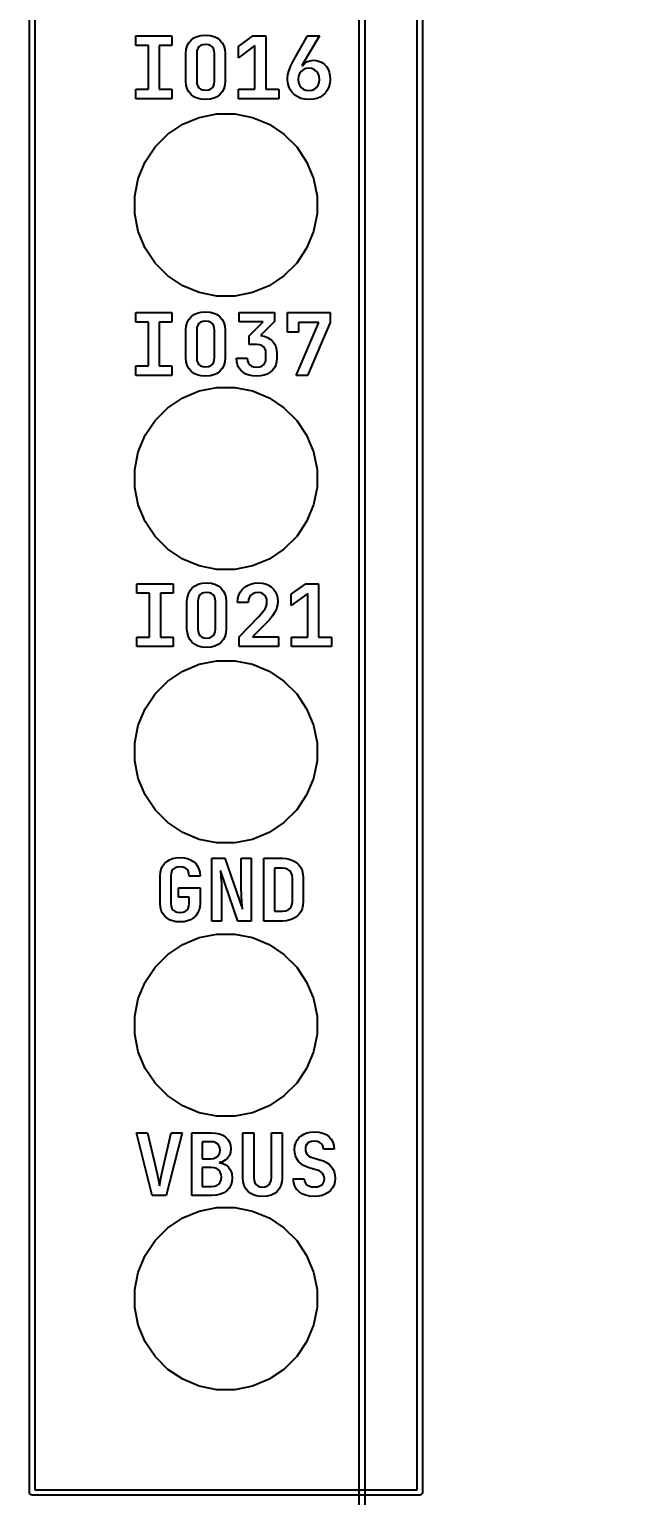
# Model space of a CAD drawing. Extents: x 76 to 193, y -170 to -23.
# Drawn here: x 161.95 to 167.54, y -96.9 to -83.27 of the extents above; entities that cross this region are included whole.
import ezdxf

# ---------------------------------------------------------------- set-up
doc = ezdxf.new("R2010")
doc.units = 0
doc.layers.get('0').update_dxf_attribs({"linetype": 'CONTINUOUS'})
doc.layers.get('Defpoints').update_dxf_attribs({"linetype": 'CONTINUOUS'})
doc.layers.add('BLACK', color=7, linetype='CONTINUOUS')
doc.dimstyles.get("Standard").update_dxf_attribs({"dimtxt": 3, "dimasz": 3, "dimexe": 0.18, "dimexo": 0.0625, "dimgap": 0.09, "dimtad": 0, "dimtih": 1, "dimtoh": 1, "dimzin": 0, "dimdsep": 46, "dimtxsty": 'Standard', "dimcen": 0.09, "dimclrd": 3, "dimclre": 3, "dimclrt": 3, "dimadec": 0, "dimazin": 0, "dimtfac": 1, "dimtofl": 0, "dimtmove": 0, "dimatfit": 3, "dimfxl": 1, "dimtolj": 1, "dimtzin": 0, "dimarcsym": 0})

# ---------------------------------------------------------------- blocks, each defined once
blk = doc.blocks.new('*D4')
at = {"color": 3, "linetype": 'Continuous', "lineweight": -2, "transparency": 16777216}
for p, q in [((163.081, -49.708), (176.105, -49.708)), ((175.925, -52.708), (175.925, -103.414)), ((175.925, -157.299), (175.925, -106.594)), ((163.067, -160.299), (176.105, -160.299))]:
    blk.add_line(p, q, dxfattribs=at)
at = {"color": 3, "linetype": 'Continuous', "transparency": 16777216}
for points in [[(175.425, -52.708), (176.425, -52.708), (175.925, -49.708)], [(175.425, -157.299), (176.425, -157.299), (175.925, -160.299)]]:
    blk.add_solid(points, dxfattribs=at)
at = {"layer": 'Defpoints', "color": 0, "linetype": 'Continuous', "transparency": 16777216}
for p in [(163.018, -49.708), (163.005, -160.299), (175.925, -160.299)]:
    blk.add_point(p, dxfattribs=at)
at = {"color": 3, "linetype": 'Continuous', "transparency": 16777216, "insert": (175.925, -105.004), "char_height": 3, "attachment_point": 5}
blk.add_mtext('\\A1;110.59', dxfattribs=at)
blk = doc.blocks.new('*D10')
at = {"color": 3, "linetype": 'Continuous', "lineweight": -2, "transparency": 16777216}
for p, q in [((162.339, -52.416), (172.444, -52.416)), ((172.264, -55.416), (172.264, -103.602)), ((172.264, -154.968), (172.264, -106.782)), ((162.373, -157.968), (172.444, -157.968))]:
    blk.add_line(p, q, dxfattribs=at)
at = {"color": 3, "linetype": 'Continuous', "transparency": 16777216}
for points in [[(171.764, -55.416), (172.764, -55.416), (172.264, -52.416)], [(171.764, -154.968), (172.764, -154.968), (172.264, -157.968)]]:
    blk.add_solid(points, dxfattribs=at)
at = {"layer": 'Defpoints', "color": 0, "linetype": 'Continuous', "transparency": 16777216}
for p in [(162.276, -52.416), (172.264, -52.416), (162.31, -157.968)]:
    blk.add_point(p, dxfattribs=at)
at = {"color": 3, "linetype": 'Continuous', "transparency": 16777216, "insert": (172.264, -105.192), "char_height": 3, "attachment_point": 5}
blk.add_mtext('\\A1;105.55', dxfattribs=at)

msp = doc.modelspace()

# ---------------------------------------------------------------- linework, layer by layer
at = {"layer": 'BLACK', "linetype": 'Continuous'}
for p, q in [((165.0115, -158.241999), (165.0115, -51.75159)), ((165.0615, -51.75159), (165.0615, -158.242)), ((161.948, -96.86557), (161.948, -55.166778)), ((165.598, -55.16557), (165.598, -96.86557)), ((161.998, -55.19057), (161.998, -96.84057)), ((165.548, -96.84057), (165.548, -55.19057)), ((162.936455, -83.422714), (162.936455, -83.334741)), ((162.936455, -83.334741), (163.272262, -83.334741)), ((163.272262, -83.334741), (163.272262, -83.422714)), ((163.45086, -83.373545), (163.476697, -83.353636)), ((163.476697, -83.353636), (163.506894, -83.339104)), ((163.506894, -83.339104), (163.542292, -83.329977)), ((163.542292, -83.329977), (163.583989, -83.326749)), ((163.583989, -83.326749), (163.625667, -83.329976)), ((163.625667, -83.329976), (163.661054, -83.339103)), ((163.661054, -83.339103), (163.691246, -83.353634)), ((163.691246, -83.353634), (163.717083, -83.373545)), ((163.890099, -83.431508), (164.024414, -83.334741)), ((164.024414, -83.334741), (164.142747, -83.334741)), ((164.142747, -83.334741), (164.142747, -83.830476)), ((164.400874, -83.563415), (164.532014, -83.334741)), ((164.640751, -83.334741), (164.479251, -83.60899)), ((164.532014, -83.334741), (164.640751, -83.334741)), ((163.053986, -83.422714), (162.936455, -83.422714)), ((163.053986, -83.830476), (163.053986, -83.422714)), ((163.272262, -83.422714), (163.154731, -83.422714)), ((163.154731, -83.422714), (163.154731, -83.830476)), ((163.401692, -83.499451), (163.405017, -83.460473)), ((163.401692, -83.753704), (163.401692, -83.499451)), ((163.405017, -83.460473), (163.414482, -83.427141)), ((163.414482, -83.427141), (163.429709, -83.398417)), ((163.429709, -83.398417), (163.45086, -83.373545)), ((163.504215, -83.473047), (163.501634, -83.499451)), ((163.501634, -83.499451), (163.501634, -83.753704)), ((163.511297, -83.452578), (163.504215, -83.473047)), ((163.522397, -83.436707), (163.511297, -83.452578)), ((163.537648, -83.424929), (163.522397, -83.436707)), ((163.557687, -83.41743), (163.537648, -83.424929)), ((163.583989, -83.414688), (163.557687, -83.41743)), ((163.610268, -83.417429), (163.583989, -83.414688)), ((163.630296, -83.424928), (163.610268, -83.417429)), ((163.645546, -83.436707), (163.630296, -83.424928)), ((163.656667, -83.452581), (163.645546, -83.436707)), ((163.66376, -83.47305), (163.656667, -83.452581)), ((163.666344, -83.499451), (163.66376, -83.47305)), ((163.666344, -83.753704), (163.666344, -83.499451)), ((163.717083, -83.373545), (163.738288, -83.398425)), ((163.738288, -83.398425), (163.753522, -83.427035)), ((163.753522, -83.427035), (163.762972, -83.460106)), ((163.762972, -83.460106), (163.766287, -83.498648)), ((163.766287, -83.498648), (163.766287, -83.753704)), ((164.042804, -83.423482), (163.890099, -83.537034)), ((163.890099, -83.537034), (163.890099, -83.431508)), ((164.042804, -83.830476), (164.042804, -83.423482)), ((164.359697, -83.652994), (164.37637, -83.611151)), ((164.37637, -83.611151), (164.400874, -83.563415)), ((164.479251, -83.60899), (164.484032, -83.6122)), ((164.484032, -83.6122), (164.502337, -83.590782)), ((164.51461, -83.638749), (164.491006, -83.64836)), ((164.502337, -83.590782), (164.52521, -83.574617)), ((164.543216, -83.635371), (164.51461, -83.638749)), ((164.52521, -83.574617), (164.552017, -83.564568)), ((164.571822, -83.638749), (164.543216, -83.635371)), ((164.552017, -83.564568), (164.584777, -83.561008)), ((164.595426, -83.64836), (164.571822, -83.638749)), ((164.584777, -83.561008), (164.615058, -83.563556)), ((164.615058, -83.563556), (164.642041, -83.570932)), ((164.642041, -83.570932), (164.66633, -83.582992)), ((164.66633, -83.582992), (164.687894, -83.599465)), ((164.687894, -83.599465), (164.706079, -83.619841)), ((164.706079, -83.619841), (164.721082, -83.644584)), ((164.721082, -83.644584), (164.731711, -83.671627)), ((163.405017, -83.792682), (163.401692, -83.753704)), ((163.501634, -83.753704), (163.504215, -83.780132)), ((163.504215, -83.780132), (163.511298, -83.800611)), ((163.656665, -83.800609), (163.66376, -83.780129)), ((163.66376, -83.780129), (163.666344, -83.753704)), ((163.766287, -83.753704), (163.76296, -83.79268)), ((164.345703, -83.731336), (164.349048, -83.694228)), ((164.346309, -83.739327), (164.345703, -83.731336)), ((164.348604, -83.769582), (164.346309, -83.739327)), ((164.356955, -83.803445), (164.348604, -83.769582)), ((164.349048, -83.694228), (164.359697, -83.652994)), ((164.447296, -83.709487), (164.444076, -83.739327)), ((164.444076, -83.739327), (164.447286, -83.768619)), ((164.447286, -83.768619), (164.456401, -83.792901)), ((164.456422, -83.684806), (164.447296, -83.709487)), ((164.47126, -83.664161), (164.456422, -83.684806)), ((164.491006, -83.64836), (164.47126, -83.664161)), ((164.615172, -83.664161), (164.595426, -83.64836)), ((164.63001, -83.684806), (164.615172, -83.664161)), ((164.639136, -83.709487), (164.63001, -83.684806)), ((164.630031, -83.792901), (164.639146, -83.768619)), ((164.642356, -83.739327), (164.639136, -83.709487)), ((164.639146, -83.768619), (164.642356, -83.739327)), ((164.737808, -83.774364), (164.729467, -83.807056)), ((164.731711, -83.671627), (164.738362, -83.702449)), ((164.740694, -83.737722), (164.737808, -83.774364)), ((164.738362, -83.702449), (164.740694, -83.737722)), ((162.936455, -83.918415), (162.936455, -83.830476)), ((162.936455, -83.830476), (163.053986, -83.830476)), ((163.154731, -83.830476), (163.272262, -83.830476)), ((163.272262, -83.830476), (163.272262, -83.918415)), ((163.414481, -83.82602), (163.405017, -83.792682)), ((163.429708, -83.854757), (163.414481, -83.82602)), ((163.45086, -83.879645), (163.429708, -83.854757)), ((163.476695, -83.899538), (163.45086, -83.879645)), ((163.506891, -83.914059), (163.476695, -83.899538)), ((163.54229, -83.923181), (163.506891, -83.914059)), ((163.511298, -83.800611), (163.522397, -83.816483)), ((163.522397, -83.816483), (163.537645, -83.828241)), ((163.537645, -83.828241), (163.557684, -83.835729)), ((163.557684, -83.835729), (163.583989, -83.838467)), ((163.583989, -83.838467), (163.610271, -83.835729)), ((163.610271, -83.835729), (163.630299, -83.828242)), ((163.661057, -83.914061), (163.62567, -83.923181)), ((163.630299, -83.828242), (163.645546, -83.816483)), ((163.645546, -83.816483), (163.656665, -83.800609)), ((163.691248, -83.89954), (163.661057, -83.914061)), ((163.717083, -83.879645), (163.691248, -83.89954)), ((163.738252, -83.854754), (163.717083, -83.879645)), ((163.75349, -83.826017), (163.738252, -83.854754)), ((163.76296, -83.79268), (163.75349, -83.826017)), ((163.890901, -83.918415), (163.890901, -83.830476)), ((163.890901, -83.830476), (164.042804, -83.830476)), ((164.142747, -83.830476), (164.265058, -83.830476)), ((164.265058, -83.830476), (164.265058, -83.918415)), ((164.37048, -83.833652), (164.356955, -83.803445)), ((164.389241, -83.860848), (164.37048, -83.833652)), ((164.412166, -83.88351), (164.389241, -83.860848)), ((164.439644, -83.902013), (164.412166, -83.88351)), ((164.470106, -83.915308), (164.439644, -83.902013)), ((164.456401, -83.792901), (164.47126, -83.813272)), ((164.504383, -83.92354), (164.470106, -83.915308)), ((164.47126, -83.813272), (164.490975, -83.828825)), ((164.490975, -83.828825), (164.514579, -83.838307)), ((164.514579, -83.838307), (164.543216, -83.841643)), ((164.543216, -83.841643), (164.571853, -83.838307)), ((164.571853, -83.838307), (164.595457, -83.828825)), ((164.616325, -83.915658), (164.582067, -83.923628)), ((164.595457, -83.828825), (164.615172, -83.813272)), ((164.615172, -83.813272), (164.630031, -83.792901)), ((164.646718, -83.902816), (164.616325, -83.915658)), ((164.674273, -83.884848), (164.646718, -83.902816)), ((164.697186, -83.862847), (164.674273, -83.884848)), ((164.715882, -83.836478), (164.697186, -83.862847)), ((164.729467, -83.807056), (164.715882, -83.836478)), ((163.272262, -83.918415), (162.936455, -83.918415)), ((163.583989, -83.926406), (163.54229, -83.923181)), ((163.62567, -83.923181), (163.583989, -83.926406)), ((164.265058, -83.918415), (163.890901, -83.918415)), ((164.543216, -83.926406), (164.504383, -83.92354)), ((164.582067, -83.923628), (164.543216, -83.926406)), ((163.233766, -84.248511), (163.372313, -84.155937)), ((163.372313, -84.155937), (163.526258, -84.092171)), ((163.526258, -84.092171), (163.689685, -84.059663)), ((163.689685, -84.059663), (163.856315, -84.059663)), ((163.856315, -84.059663), (164.019742, -84.092171)), ((164.019742, -84.092171), (164.173687, -84.155937)), ((164.173687, -84.155937), (164.312234, -84.248511)), ((163.115941, -84.366336), (163.233766, -84.248511)), ((164.312234, -84.248511), (164.430059, -84.366336)), ((163.023367, -84.504883), (163.115941, -84.366336)), ((164.430059, -84.366336), (164.522633, -84.504883)), ((162.959601, -84.658828), (163.023367, -84.504883)), ((164.522633, -84.504883), (164.586399, -84.658828)), ((162.927093, -84.822255), (162.959601, -84.658828)), ((164.586399, -84.658828), (164.618907, -84.822255)), ((162.927093, -84.988885), (162.927093, -84.822255)), ((164.618907, -84.822255), (164.618907, -84.988885)), ((162.959601, -85.152312), (162.927093, -84.988885)), ((164.618907, -84.988885), (164.586399, -85.152312)), ((163.023367, -85.306257), (162.959601, -85.152312)), ((164.586399, -85.152312), (164.522633, -85.306257)), ((163.115941, -85.444804), (163.023367, -85.306257)), ((164.522633, -85.306257), (164.430059, -85.444804)), ((163.233766, -85.562629), (163.115941, -85.444804)), ((164.430059, -85.444804), (164.312234, -85.562629)), ((163.372313, -85.655203), (163.233766, -85.562629)), ((163.526258, -85.718969), (163.372313, -85.655203)), ((164.173687, -85.655203), (164.019742, -85.718969)), ((164.312234, -85.562629), (164.173687, -85.655203)), ((163.689685, -85.751477), (163.526258, -85.718969)), ((163.856315, -85.751477), (163.689685, -85.751477)), ((164.019742, -85.718969), (163.856315, -85.751477)), ((162.936455, -85.992714), (162.936455, -85.904741)), ((162.936455, -85.904741), (163.272262, -85.904741)), ((163.272262, -85.904741), (163.272262, -85.992714)), ((163.429709, -85.968417), (163.45086, -85.943545)), ((163.45086, -85.943545), (163.476697, -85.923636)), ((163.476697, -85.923636), (163.506894, -85.909104)), ((163.506894, -85.909104), (163.542292, -85.899977)), ((163.542292, -85.899977), (163.583989, -85.896749)), ((163.583989, -85.896749), (163.625667, -85.899976)), ((163.625667, -85.899976), (163.661054, -85.909103)), ((163.661054, -85.909103), (163.691246, -85.923634)), ((163.691246, -85.923634), (163.717083, -85.943545)), ((163.717083, -85.943545), (163.738288, -85.968425)), ((163.897287, -85.990306), (163.897287, -85.904741)), ((163.897287, -85.904741), (164.225102, -85.904741)), ((164.225102, -85.904741), (164.225102, -85.987096)), ((164.344901, -86.087841), (164.344901, -85.904741)), ((164.344901, -85.904741), (164.740694, -85.904741)), ((164.740694, -85.904741), (164.740694, -85.997495)), ((163.053986, -85.992714), (162.936455, -85.992714)), ((163.053986, -86.400476), (163.053986, -85.992714)), ((163.272262, -85.992714), (163.154731, -85.992714)), ((163.154731, -85.992714), (163.154731, -86.400476)), ((163.401692, -86.069451), (163.405017, -86.030473)), ((163.401692, -86.323704), (163.401692, -86.069451)), ((163.405017, -86.030473), (163.414482, -85.997141)), ((163.414482, -85.997141), (163.429709, -85.968417)), ((163.504215, -86.043047), (163.501634, -86.069451)), ((163.501634, -86.069451), (163.501634, -86.323704)), ((163.511297, -86.022578), (163.504215, -86.043047)), ((163.522397, -86.006707), (163.511297, -86.022578)), ((163.537648, -85.994929), (163.522397, -86.006707)), ((163.557687, -85.98743), (163.537648, -85.994929)), ((163.583989, -85.984688), (163.557687, -85.98743)), ((163.610268, -85.987429), (163.583989, -85.984688)), ((163.630296, -85.994928), (163.610268, -85.987429)), ((163.645546, -86.006707), (163.630296, -85.994928)), ((163.656667, -86.022581), (163.645546, -86.006707)), ((163.66376, -86.04305), (163.656667, -86.022581)), ((163.666344, -86.069451), (163.66376, -86.04305)), ((163.666344, -86.323704), (163.666344, -86.069451)), ((163.738288, -85.968425), (163.753522, -85.997035)), ((163.753522, -85.997035), (163.762972, -86.030106)), ((163.762972, -86.030106), (163.766287, -86.068648)), ((163.766287, -86.068648), (163.766287, -86.323704)), ((164.118774, -85.990306), (163.897287, -85.990306)), ((163.990041, -86.121411), (164.118774, -85.990306)), ((164.225102, -85.987096), (164.094765, -86.117433)), ((164.445646, -86.087841), (164.344901, -86.087841)), ((164.42408, -86.488415), (164.636738, -85.997495)), ((164.636738, -85.997495), (164.445646, -85.997495)), ((164.445646, -85.997495), (164.445646, -86.087841)), ((164.740694, -85.997495), (164.531212, -86.488415)), ((163.990041, -86.201393), (163.990041, -86.121411)), ((164.058787, -86.201393), (163.990041, -86.201393)), ((164.085128, -86.204085), (164.058787, -86.201393)), ((164.105909, -86.211543), (164.085128, -86.204085)), ((164.094765, -86.117433), (164.129343, -86.124753)), ((164.122368, -86.223378), (164.105909, -86.211543)), ((164.134713, -86.239375), (164.122368, -86.223378)), ((164.129343, -86.124753), (164.158847, -86.136222)), ((164.158847, -86.136222), (164.18404, -86.151616)), ((164.18404, -86.151616), (164.205491, -86.170999)), ((164.205491, -86.170999), (164.222858, -86.194065)), ((164.222858, -86.194065), (164.235397, -86.220251)), ((164.235397, -86.220251), (164.243179, -86.250144)), ((163.405017, -86.362682), (163.401692, -86.323704)), ((163.414481, -86.39602), (163.405017, -86.362682)), ((163.501634, -86.323704), (163.504215, -86.350132)), ((163.504215, -86.350132), (163.511298, -86.370611)), ((163.656665, -86.370609), (163.66376, -86.350129)), ((163.66376, -86.350129), (163.666344, -86.323704)), ((163.76296, -86.36268), (163.75349, -86.396017)), ((163.766287, -86.323704), (163.76296, -86.36268)), ((163.873623, -86.361967), (163.870906, -86.32852)), ((163.870906, -86.32852), (163.971651, -86.32852)), ((163.881429, -86.391307), (163.873623, -86.361967)), ((163.971651, -86.32852), (163.974406, -86.353671)), ((163.974406, -86.353671), (163.982093, -86.373661)), ((164.1424, -86.259365), (164.134713, -86.239375)), ((164.134925, -86.373069), (164.142468, -86.353169)), ((164.145155, -86.284516), (164.1424, -86.259365)), ((164.142468, -86.353169), (164.145155, -86.32852)), ((164.145155, -86.32852), (164.145155, -86.284516)), ((164.243179, -86.361966), (164.235362, -86.391305)), ((164.243179, -86.250144), (164.2459, -86.284516)), ((164.2459, -86.32852), (164.243179, -86.361966)), ((164.2459, -86.284516), (164.2459, -86.32852)), ((162.936455, -86.488415), (162.936455, -86.400476)), ((162.936455, -86.400476), (163.053986, -86.400476)), ((163.272262, -86.488415), (162.936455, -86.488415)), ((163.154731, -86.400476), (163.272262, -86.400476)), ((163.272262, -86.400476), (163.272262, -86.488415)), ((163.429708, -86.424757), (163.414481, -86.39602)), ((163.45086, -86.449645), (163.429708, -86.424757)), ((163.476695, -86.469538), (163.45086, -86.449645)), ((163.506891, -86.484059), (163.476695, -86.469538)), ((163.54229, -86.493181), (163.506891, -86.484059)), ((163.511298, -86.370611), (163.522397, -86.386483)), ((163.522397, -86.386483), (163.537645, -86.398241)), ((163.537645, -86.398241), (163.557684, -86.405729)), ((163.583989, -86.496406), (163.54229, -86.493181)), ((163.557684, -86.405729), (163.583989, -86.408467)), ((163.583989, -86.408467), (163.610271, -86.405729)), ((163.62567, -86.493181), (163.583989, -86.496406)), ((163.610271, -86.405729), (163.630299, -86.398242)), ((163.661057, -86.484061), (163.62567, -86.493181)), ((163.630299, -86.398242), (163.645546, -86.386483)), ((163.645546, -86.386483), (163.656665, -86.370609)), ((163.691248, -86.46954), (163.661057, -86.484061)), ((163.717083, -86.449645), (163.691248, -86.46954)), ((163.738252, -86.424754), (163.717083, -86.449645)), ((163.75349, -86.396017), (163.738252, -86.424754)), ((163.894077, -86.417261), (163.881429, -86.391307)), ((163.911496, -86.440307), (163.894077, -86.417261)), ((163.933051, -86.459693), (163.911496, -86.440307)), ((163.959228, -86.475642), (163.933051, -86.459693)), ((163.987914, -86.486896), (163.959228, -86.475642)), ((163.982093, -86.373661), (163.994438, -86.389658)), ((164.020596, -86.493938), (163.987914, -86.486896)), ((163.994438, -86.389658), (164.010912, -86.40146)), ((164.010912, -86.40146), (164.031924, -86.408934)), ((164.057984, -86.496406), (164.020596, -86.493938)), ((164.031924, -86.408934), (164.058787, -86.411643)), ((164.095373, -86.493944), (164.057984, -86.496406)), ((164.058787, -86.411643), (164.085635, -86.408883)), ((164.085635, -86.408883), (164.106503, -86.401281)), ((164.128191, -86.486908), (164.095373, -86.493944)), ((164.106503, -86.401281), (164.122752, -86.389274)), ((164.122752, -86.389274), (164.134925, -86.373069)), ((164.157124, -86.475642), (164.128191, -86.486908)), ((164.183589, -86.459665), (164.157124, -86.475642)), ((164.205273, -86.440276), (164.183589, -86.459665)), ((164.222694, -86.417261), (164.205273, -86.440276)), ((164.235362, -86.391305), (164.222694, -86.417261)), ((164.531212, -86.488415), (164.42408, -86.488415)), ((163.372313, -86.695937), (163.526258, -86.632171)), ((163.526258, -86.632171), (163.689685, -86.599663)), ((163.689685, -86.599663), (163.856315, -86.599663)), ((163.856315, -86.599663), (164.019742, -86.632171)), ((164.019742, -86.632171), (164.173687, -86.695937)), ((163.233766, -86.788511), (163.372313, -86.695937)), ((164.173687, -86.695937), (164.312234, -86.788511)), ((163.023367, -87.044883), (163.115941, -86.906336)), ((163.115941, -86.906336), (163.233766, -86.788511)), ((164.312234, -86.788511), (164.430059, -86.906336)), ((164.430059, -86.906336), (164.522633, -87.044883)), ((162.959601, -87.198828), (163.023367, -87.044883)), ((164.522633, -87.044883), (164.586399, -87.198828)), ((162.927093, -87.362255), (162.959601, -87.198828)), ((164.586399, -87.198828), (164.618907, -87.362255)), ((162.927093, -87.528885), (162.927093, -87.362255)), ((164.618907, -87.362255), (164.618907, -87.528885)), ((162.959601, -87.692312), (162.927093, -87.528885)), ((164.618907, -87.528885), (164.586399, -87.692312)), ((163.023367, -87.846257), (162.959601, -87.692312)), ((164.586399, -87.692312), (164.522633, -87.846257)), ((163.115941, -87.984804), (163.023367, -87.846257)), ((164.522633, -87.846257), (164.430059, -87.984804)), ((163.233766, -88.102629), (163.115941, -87.984804)), ((164.430059, -87.984804), (164.312234, -88.102629)), ((163.372313, -88.195203), (163.233766, -88.102629)), ((164.312234, -88.102629), (164.173687, -88.195203)), ((163.526258, -88.258969), (163.372313, -88.195203)), ((163.689685, -88.291477), (163.526258, -88.258969)), ((164.019742, -88.258969), (163.856315, -88.291477)), ((164.173687, -88.195203), (164.019742, -88.258969)), ((163.856315, -88.291477), (163.689685, -88.291477)), ((162.946455, -88.512714), (162.946455, -88.424741)), ((162.946455, -88.424741), (163.282262, -88.424741)), ((163.063986, -88.512714), (162.946455, -88.512714)), ((163.063986, -88.920476), (163.063986, -88.512714)), ((163.282262, -88.512714), (163.164731, -88.512714)), ((163.164731, -88.512714), (163.164731, -88.920476)), ((163.282262, -88.424741), (163.282262, -88.512714)), ((163.415017, -88.550473), (163.424482, -88.517141)), ((163.424482, -88.517141), (163.439709, -88.488417)), ((163.439709, -88.488417), (163.46086, -88.463545)), ((163.46086, -88.463545), (163.486697, -88.443636)), ((163.486697, -88.443636), (163.516894, -88.429104)), ((163.521297, -88.542578), (163.514215, -88.563047)), ((163.516894, -88.429104), (163.552292, -88.419977)), ((163.532397, -88.526707), (163.521297, -88.542578)), ((163.547648, -88.514929), (163.532397, -88.526707)), ((163.567687, -88.50743), (163.547648, -88.514929)), ((163.552292, -88.419977), (163.593989, -88.416749)), ((163.593989, -88.504688), (163.567687, -88.50743)), ((163.593989, -88.416749), (163.635667, -88.419976)), ((163.620268, -88.507429), (163.593989, -88.504688)), ((163.640296, -88.514928), (163.620268, -88.507429)), ((163.635667, -88.419976), (163.671054, -88.429103)), ((163.655546, -88.526707), (163.640296, -88.514928)), ((163.666667, -88.542581), (163.655546, -88.526707)), ((163.67376, -88.56305), (163.666667, -88.542581)), ((163.671054, -88.429103), (163.701246, -88.443634)), ((163.701246, -88.443634), (163.727083, -88.463545)), ((163.727083, -88.463545), (163.748288, -88.488425)), ((163.748288, -88.488425), (163.763522, -88.517035)), ((163.763522, -88.517035), (163.772972, -88.550106)), ((163.884158, -88.561561), (163.8924, -88.529708)), ((163.8924, -88.529708), (163.905298, -88.501896)), ((163.905298, -88.501896), (163.923129, -88.477062)), ((163.923129, -88.477062), (163.945225, -88.456242)), ((163.945225, -88.456242), (163.972055, -88.439153)), ((163.972055, -88.439153), (164.001604, -88.426967)), ((163.991876, -88.548327), (163.983764, -88.570422)), ((164.004822, -88.530686), (163.991876, -88.548327)), ((164.001604, -88.426967), (164.034952, -88.419392)), ((164.022245, -88.517474), (164.004822, -88.530686)), ((164.043956, -88.509242), (164.022245, -88.517474)), ((164.034952, -88.419392), (164.0728, -88.416749)), ((164.071195, -88.506293), (164.043956, -88.509242)), ((164.095805, -88.509063), (164.071195, -88.506293)), ((164.0728, -88.416749), (164.109099, -88.419217)), ((164.115703, -88.516858), (164.095805, -88.509063)), ((164.109099, -88.419217), (164.140841, -88.426265)), ((164.131949, -88.529499), (164.115703, -88.516858)), ((164.144077, -88.546209), (164.131949, -88.529499)), ((164.140841, -88.426265), (164.16873, -88.437548)), ((164.151645, -88.566889), (164.144077, -88.546209)), ((164.16873, -88.437548), (164.194092, -88.453484)), ((164.194092, -88.453484), (164.214997, -88.472983)), ((164.214997, -88.472983), (164.231892, -88.496313)), ((164.231892, -88.496313), (164.244115, -88.522465)), ((164.244115, -88.522465), (164.251667, -88.551956)), ((164.379712, -88.521508), (164.514028, -88.424741)), ((164.532418, -88.513482), (164.379712, -88.627034)), ((164.379712, -88.627034), (164.379712, -88.521508)), ((164.514028, -88.424741), (164.632361, -88.424741)), ((164.532418, -88.920476), (164.532418, -88.513482)), ((164.632361, -88.424741), (164.632361, -88.920476)), ((163.411692, -88.589451), (163.415017, -88.550473)), ((163.411692, -88.843704), (163.411692, -88.589451)), ((163.514215, -88.563047), (163.511634, -88.589451)), ((163.511634, -88.589451), (163.511634, -88.843704)), ((163.676344, -88.589451), (163.67376, -88.56305)), ((163.676344, -88.843704), (163.676344, -88.589451)), ((163.772972, -88.550106), (163.776287, -88.588648)), ((163.776287, -88.588648), (163.776287, -88.843704)), ((163.880906, -88.598245), (163.884158, -88.561561)), ((163.980849, -88.598245), (163.880906, -88.598245)), ((163.983764, -88.570422), (163.980849, -88.598245)), ((164.114082, -88.689402), (164.135962, -88.657812)), ((164.135962, -88.657812), (164.146313, -88.636182)), ((164.146313, -88.636182), (164.152356, -88.614569)), ((164.154352, -88.592661), (164.151645, -88.566889)), ((164.152356, -88.614569), (164.154352, -88.592661)), ((164.242196, -88.65501), (164.226692, -88.689428)), ((164.251284, -88.620507), (164.242196, -88.65501)), ((164.254295, -88.585473), (164.251284, -88.620507)), ((164.251667, -88.551956), (164.254295, -88.585473)), ((163.896888, -88.917266), (164.079186, -88.728582)), ((164.138335, -88.798933), (164.018432, -88.918068)), ((164.079186, -88.728582), (164.114082, -88.689402)), ((164.177468, -88.757863), (164.138335, -88.798933)), ((164.206358, -88.721563), (164.177468, -88.757863)), ((164.226692, -88.689428), (164.206358, -88.721563)), ((162.946455, -89.008415), (162.946455, -88.920476)), ((162.946455, -88.920476), (163.063986, -88.920476)), ((163.164731, -88.920476), (163.282262, -88.920476)), ((163.282262, -88.920476), (163.282262, -89.008415)), ((163.415017, -88.882682), (163.411692, -88.843704)), ((163.424481, -88.91602), (163.415017, -88.882682)), ((163.439708, -88.944757), (163.424481, -88.91602)), ((163.46086, -88.969645), (163.439708, -88.944757)), ((163.511634, -88.843704), (163.514215, -88.870132)), ((163.514215, -88.870132), (163.521298, -88.890611)), ((163.521298, -88.890611), (163.532397, -88.906483)), ((163.532397, -88.906483), (163.547645, -88.918241)), ((163.547645, -88.918241), (163.567684, -88.925729)), ((163.567684, -88.925729), (163.593989, -88.928467)), ((163.593989, -88.928467), (163.620271, -88.925729)), ((163.620271, -88.925729), (163.640299, -88.918242)), ((163.640299, -88.918242), (163.655546, -88.906483)), ((163.655546, -88.906483), (163.666665, -88.890609)), ((163.666665, -88.890609), (163.67376, -88.870129)), ((163.67376, -88.870129), (163.676344, -88.843704)), ((163.748252, -88.944754), (163.727083, -88.969645)), ((163.76349, -88.916017), (163.748252, -88.944754)), ((163.77296, -88.88268), (163.76349, -88.916017)), ((163.776287, -88.843704), (163.77296, -88.88268)), ((163.896888, -89.008415), (163.896888, -88.917266)), ((164.018432, -88.918068), (164.261484, -88.918068)), ((164.261484, -88.918068), (164.261484, -89.008415)), ((164.380515, -89.008415), (164.380515, -88.920476)), ((164.380515, -88.920476), (164.532418, -88.920476)), ((164.632361, -88.920476), (164.754672, -88.920476)), ((164.754672, -88.920476), (164.754672, -89.008415)), ((163.282262, -89.008415), (162.946455, -89.008415)), ((163.486695, -88.989538), (163.46086, -88.969645)), ((163.516891, -89.004059), (163.486695, -88.989538)), ((163.55229, -89.013181), (163.516891, -89.004059)), ((163.593989, -89.016406), (163.55229, -89.013181)), ((163.63567, -89.013181), (163.593989, -89.016406)), ((163.671057, -89.004061), (163.63567, -89.013181)), ((163.701248, -88.98954), (163.671057, -89.004061)), ((163.727083, -88.969645), (163.701248, -88.98954)), ((164.261484, -89.008415), (163.896888, -89.008415)), ((164.754672, -89.008415), (164.380515, -89.008415)), ((163.372313, -89.235937), (163.526258, -89.172171)), ((163.526258, -89.172171), (163.689685, -89.139663)), ((163.689685, -89.139663), (163.856315, -89.139663)), ((163.856315, -89.139663), (164.019742, -89.172171)), ((164.019742, -89.172171), (164.173687, -89.235937)), ((163.115941, -89.446336), (163.233766, -89.328511)), ((163.233766, -89.328511), (163.372313, -89.235937)), ((164.173687, -89.235937), (164.312234, -89.328511)), ((164.312234, -89.328511), (164.430059, -89.446336)), ((163.023367, -89.584883), (163.115941, -89.446336)), ((164.430059, -89.446336), (164.522633, -89.584883)), ((162.959601, -89.738828), (163.023367, -89.584883)), ((164.522633, -89.584883), (164.586399, -89.738828)), ((162.927093, -89.902255), (162.959601, -89.738828)), ((164.586399, -89.738828), (164.618907, -89.902255)), ((162.927093, -90.068885), (162.927093, -89.902255)), ((164.618907, -89.902255), (164.618907, -90.068885)), ((162.959601, -90.232312), (162.927093, -90.068885)), ((164.618907, -90.068885), (164.586399, -90.232312)), ((163.023367, -90.386257), (162.959601, -90.232312)), ((164.586399, -90.232312), (164.522633, -90.386257)), ((163.115941, -90.524804), (163.023367, -90.386257)), ((164.522633, -90.386257), (164.430059, -90.524804)), ((163.233766, -90.642629), (163.115941, -90.524804)), ((164.430059, -90.524804), (164.312234, -90.642629)), ((163.372313, -90.735203), (163.233766, -90.642629)), ((164.312234, -90.642629), (164.173687, -90.735203)), ((163.526258, -90.798969), (163.372313, -90.735203)), ((163.689685, -90.831477), (163.526258, -90.798969)), ((163.856315, -90.831477), (163.689685, -90.831477)), ((164.019742, -90.798969), (163.856315, -90.831477)), ((164.173687, -90.735203), (164.019742, -90.798969)), ((163.223384, -91.004171), (163.249214, -90.987931)), ((163.249214, -90.987931), (163.277655, -90.976456)), ((163.277655, -90.976456), (163.310185, -90.969271)), ((163.310185, -90.969271), (163.347552, -90.966749)), ((163.347552, -90.966749), (163.384375, -90.969259)), ((163.384375, -90.969259), (163.416653, -90.976433)), ((163.416653, -90.976433), (163.445086, -90.987931)), ((163.445086, -90.987931), (163.470963, -91.004159)), ((163.641692, -91.558415), (163.641692, -90.974741)), ((163.641692, -90.974741), (163.764003, -90.974741)), ((163.764003, -90.974741), (163.926305, -91.446468)), ((163.915138, -91.251398), (163.915138, -90.974741)), ((163.915138, -90.974741), (164.006287, -90.974741)), ((164.006287, -90.974741), (164.006287, -91.558415)), ((164.123678, -91.466463), (164.123678, -90.974741)), ((164.123678, -90.974741), (164.297182, -90.974741)), ((164.297182, -90.974741), (164.336096, -90.977444)), ((164.336096, -90.977444), (164.370083, -90.985163)), ((164.370083, -90.985163), (164.399916, -90.997528)), ((164.399916, -90.997528), (164.427021, -91.014897)), ((163.162078, -91.139451), (163.164761, -91.104892)), ((163.164761, -91.104892), (163.172451, -91.074624)), ((163.172451, -91.074624), (163.184865, -91.047918)), ((163.184865, -91.047918), (163.202085, -91.024072)), ((163.202085, -91.024072), (163.223384, -91.004171)), ((163.26478, -91.112384), (163.262021, -91.138648)), ((163.272376, -91.092053), (163.26478, -91.112384)), ((163.284389, -91.076289), (163.272376, -91.092053)), ((163.300582, -91.064689), (163.284389, -91.076289)), ((163.32121, -91.057347), (163.300582, -91.064689)), ((163.347552, -91.054688), (163.32121, -91.057347)), ((163.373876, -91.057402), (163.347552, -91.054688)), ((163.394359, -91.064883), (163.373876, -91.057402)), ((163.41033, -91.076707), (163.394359, -91.064883)), ((163.422135, -91.092675), (163.41033, -91.076707)), ((163.429605, -91.113147), (163.422135, -91.092675)), ((163.432314, -91.139451), (163.429605, -91.113147)), ((163.470963, -91.004159), (163.492407, -91.024061)), ((163.492407, -91.024061), (163.509854, -91.047918)), ((163.509854, -91.047918), (163.522506, -91.074649)), ((163.522506, -91.074649), (163.530332, -91.104915)), ((163.530332, -91.104915), (163.53306, -91.139451)), ((163.883941, -91.558415), (163.723244, -91.086688)), ((163.723244, -91.086688), (163.727222, -91.142661)), ((164.297182, -91.066692), (164.223621, -91.066692)), ((164.223621, -91.066692), (164.223621, -91.466463)), ((164.32502, -91.069624), (164.297182, -91.066692)), ((164.347561, -91.077852), (164.32502, -91.069624)), ((164.365962, -91.091085), (164.347561, -91.077852)), ((164.379922, -91.108815), (164.365962, -91.091085)), ((164.388501, -91.130422), (164.379922, -91.108815)), ((164.391541, -91.157038), (164.388501, -91.130422)), ((164.427021, -91.014897), (164.449386, -91.035996)), ((164.449386, -91.035996), (164.467475, -91.061109)), ((164.467475, -91.061109), (164.480566, -91.089185)), ((164.480566, -91.089185), (164.488663, -91.120911)), ((164.488663, -91.120911), (164.491484, -91.157038)), ((163.162078, -91.393704), (163.162078, -91.139451)), ((163.262021, -91.138648), (163.262021, -91.393704)), ((163.333174, -91.334555), (163.333174, -91.248187)), ((163.333174, -91.248187), (163.53306, -91.248187)), ((163.53306, -91.139451), (163.432314, -91.139451)), ((163.53306, -91.248187), (163.53306, -91.393704)), ((163.727222, -91.142661), (163.731235, -91.209836)), ((163.731235, -91.209836), (163.73284, -91.272964)), ((163.73284, -91.272964), (163.73284, -91.558415)), ((163.917127, -91.315362), (163.915138, -91.251398)), ((164.391541, -91.375314), (164.391541, -91.157038)), ((164.491484, -91.157038), (164.491484, -91.375314)), ((163.16476, -91.428263), (163.162078, -91.393704)), ((163.262021, -91.393704), (163.264761, -91.420008)), ((163.432314, -91.334555), (163.333174, -91.334555)), ((163.429614, -91.420039), (163.432314, -91.393704)), ((163.432314, -91.393704), (163.432314, -91.334555)), ((163.53306, -91.393704), (163.530332, -91.42824)), ((163.921524, -91.386132), (163.917127, -91.315362)), ((163.926305, -91.446468), (163.921524, -91.386132)), ((164.379884, -91.424323), (164.388481, -91.40247)), ((164.388481, -91.40247), (164.391541, -91.375314)), ((164.491484, -91.375314), (164.488671, -91.411445)), ((163.17245, -91.458544), (163.16476, -91.428263)), ((163.184865, -91.485272), (163.17245, -91.458544)), ((163.202083, -91.509096), (163.184865, -91.485272)), ((163.223381, -91.528986), (163.202083, -91.509096)), ((163.249214, -91.545224), (163.223381, -91.528986)), ((163.277655, -91.556699), (163.249214, -91.545224)), ((163.264761, -91.420008), (163.272347, -91.440648)), ((163.272347, -91.440648), (163.284389, -91.456901)), ((163.284389, -91.456901), (163.300643, -91.468946)), ((163.300643, -91.468946), (163.321272, -91.47653)), ((163.321272, -91.47653), (163.347552, -91.47927)), ((163.347552, -91.47927), (163.373847, -91.47652)), ((163.373847, -91.47652), (163.394331, -91.468928)), ((163.394331, -91.468928), (163.41033, -91.456901)), ((163.41033, -91.456901), (163.42215, -91.440678)), ((163.445086, -91.545224), (163.416653, -91.556723)), ((163.42215, -91.440678), (163.429614, -91.420039)), ((163.470966, -91.528999), (163.445086, -91.545224)), ((163.49241, -91.509108), (163.470966, -91.528999)), ((163.509854, -91.485272), (163.49241, -91.509108)), ((163.522507, -91.458519), (163.509854, -91.485272)), ((163.530332, -91.42824), (163.522507, -91.458519)), ((164.123678, -91.558415), (164.123678, -91.466463)), ((164.223621, -91.466463), (164.297182, -91.466463)), ((164.297182, -91.466463), (164.32502, -91.463531)), ((164.32502, -91.463531), (164.347561, -91.455304)), ((164.347561, -91.455304), (164.365962, -91.442071)), ((164.365962, -91.442071), (164.379884, -91.424323)), ((164.399916, -91.535627), (164.370083, -91.547992)), ((164.426994, -91.518236), (164.399916, -91.535627)), ((164.449362, -91.497015), (164.426994, -91.518236)), ((164.467475, -91.471663), (164.449362, -91.497015)), ((164.48058, -91.44332), (164.467475, -91.471663)), ((164.488671, -91.411445), (164.48058, -91.44332)), ((163.310185, -91.563884), (163.277655, -91.556699)), ((163.347552, -91.566406), (163.310185, -91.563884)), ((163.384375, -91.563896), (163.347552, -91.566406)), ((163.416653, -91.556723), (163.384375, -91.563896)), ((163.526258, -91.712171), (163.689685, -91.679663)), ((163.73284, -91.558415), (163.641692, -91.558415)), ((163.689685, -91.679663), (163.856315, -91.679663)), ((163.856315, -91.679663), (164.019742, -91.712171)), ((164.006287, -91.558415), (163.883941, -91.558415)), ((164.297182, -91.558415), (164.123678, -91.558415)), ((164.336096, -91.555711), (164.297182, -91.558415)), ((164.370083, -91.547992), (164.336096, -91.555711)), ((163.233766, -91.868511), (163.372313, -91.775937)), ((163.372313, -91.775937), (163.526258, -91.712171)), ((164.019742, -91.712171), (164.173687, -91.775937)), ((164.173687, -91.775937), (164.312234, -91.868511)), ((163.115941, -91.986336), (163.233766, -91.868511)), ((164.312234, -91.868511), (164.430059, -91.986336)), ((163.023367, -92.124883), (163.115941, -91.986336)), ((164.430059, -91.986336), (164.522633, -92.124883)), ((162.959601, -92.278828), (163.023367, -92.124883)), ((164.522633, -92.124883), (164.586399, -92.278828)), ((162.927093, -92.442255), (162.959601, -92.278828)), ((164.586399, -92.278828), (164.618907, -92.442255)), ((162.927093, -92.608885), (162.927093, -92.442255)), ((164.618907, -92.442255), (164.618907, -92.608885)), ((162.959601, -92.772312), (162.927093, -92.608885)), ((164.618907, -92.608885), (164.586399, -92.772312)), ((163.023367, -92.926257), (162.959601, -92.772312)), ((164.586399, -92.772312), (164.522633, -92.926257)), ((163.115941, -93.064804), (163.023367, -92.926257)), ((164.522633, -92.926257), (164.430059, -93.064804)), ((163.233766, -93.182629), (163.115941, -93.064804)), ((164.430059, -93.064804), (164.312234, -93.182629)), ((163.372313, -93.275203), (163.233766, -93.182629)), ((163.526258, -93.338969), (163.372313, -93.275203)), ((164.173687, -93.275203), (164.019742, -93.338969)), ((164.312234, -93.182629), (164.173687, -93.275203)), ((163.689685, -93.371477), (163.526258, -93.338969)), ((163.856315, -93.371477), (163.689685, -93.371477)), ((164.019742, -93.338969), (163.856315, -93.371477)), ((163.089609, -94.108415), (162.942486, -93.524741)), ((162.942486, -93.524741), (163.046407, -93.524741)), ((163.046407, -93.524741), (163.13438, -93.905319)), ((163.17835, -93.904516), (163.265485, -93.524741)), ((163.366231, -93.524741), (163.219108, -94.108415)), ((163.265485, -93.524741), (163.366231, -93.524741)), ((163.45567, -93.76542), (163.45567, -93.524741)), ((163.45567, -93.524741), (163.634792, -93.524741)), ((163.634792, -93.524741), (163.677307, -93.527587)), ((163.677307, -93.527587), (163.713169, -93.535586)), ((163.713169, -93.535586), (163.743463, -93.548168)), ((163.743463, -93.548168), (163.769072, -93.565116)), ((163.769072, -93.565116), (163.790692, -93.587032)), ((163.790692, -93.587032), (163.805985, -93.61218)), ((163.931305, -93.942099), (163.931305, -93.524741)), ((163.931305, -93.524741), (164.03205, -93.524741)), ((164.03205, -93.524741), (164.03205, -93.941297)), ((164.195155, -93.941297), (164.195155, -93.524741)), ((164.195155, -93.524741), (164.2959, -93.524741)), ((164.2959, -93.524741), (164.2959, -93.942099)), ((164.433287, -93.593521), (164.450172, -93.571014)), ((164.450172, -93.571014), (164.471198, -93.552164)), ((164.471198, -93.552164), (164.496868, -93.536745)), ((164.496868, -93.536745), (164.524986, -93.525921)), ((164.524986, -93.525921), (164.557133, -93.519133)), ((164.557133, -93.519133), (164.594019, -93.516749)), ((164.594019, -93.516749), (164.63633, -93.519791)), ((164.63633, -93.519791), (164.67212, -93.528364)), ((164.67212, -93.528364), (164.702487, -93.541924)), ((164.702487, -93.541924), (164.728299, -93.560335)), ((164.728299, -93.560335), (164.74986, -93.583748)), ((164.74986, -93.583748), (164.765333, -93.610581)), ((163.633187, -93.607898), (163.553205, -93.607898)), ((163.553205, -93.607898), (163.553205, -93.76542)), ((163.659023, -93.610487), (163.633187, -93.607898)), ((163.67955, -93.617674), (163.659023, -93.610487)), ((163.69593, -93.62908), (163.67955, -93.617674)), ((163.708398, -93.644518), (163.69593, -93.62908)), ((163.708188, -93.728729), (163.715962, -93.709742)), ((163.716023, -93.663246), (163.708398, -93.644518)), ((163.715962, -93.709742), (163.718717, -93.68624)), ((163.718717, -93.68624), (163.716023, -93.663246)), ((163.815131, -93.708571), (163.805077, -93.736711)), ((163.805985, -93.61218), (163.815377, -93.641201)), ((163.81866, -93.675074), (163.815131, -93.708571)), ((163.815377, -93.641201), (163.81866, -93.675074)), ((164.410918, -93.679854), (164.413535, -93.647448)), ((164.413361, -93.711804), (164.410918, -93.679854)), ((164.420438, -93.740498), (164.413361, -93.711804)), ((164.413535, -93.647448), (164.421066, -93.618896)), ((164.421066, -93.618896), (164.433287, -93.593521)), ((164.51337, -93.653353), (164.510861, -93.674271)), ((164.510861, -93.674271), (164.512772, -93.69395)), ((164.512772, -93.69395), (164.518259, -93.710962)), ((164.520454, -93.636473), (164.51337, -93.653353)), ((164.518259, -93.710962), (164.527227, -93.725847)), ((164.532043, -93.622694), (164.520454, -93.636473)), ((164.527227, -93.725847), (164.539402, -93.738268)), ((164.547248, -93.612732), (164.532043, -93.622694)), ((164.567181, -93.606289), (164.547248, -93.612732)), ((164.593216, -93.60392), (164.567181, -93.606289)), ((164.619721, -93.606364), (164.593216, -93.60392)), ((164.640331, -93.613061), (164.619721, -93.606364)), ((164.656343, -93.623497), (164.640331, -93.613061)), ((164.668606, -93.637893), (164.656343, -93.623497)), ((164.676095, -93.655547), (164.668606, -93.637893)), ((164.678747, -93.677446), (164.676095, -93.655547)), ((164.778689, -93.677446), (164.678747, -93.677446)), ((164.765333, -93.610581), (164.775027, -93.641495)), ((164.775027, -93.641495), (164.778689, -93.677446)), ((163.45567, -94.025257), (163.45567, -93.76542)), ((163.553205, -93.76542), (163.633187, -93.76542)), ((163.637165, -93.84617), (163.553205, -93.84617)), ((163.553205, -93.84617), (163.553205, -94.025257)), ((163.633187, -93.76542), (163.658486, -93.762858)), ((163.665452, -93.849211), (163.637165, -93.84617)), ((163.658486, -93.762858), (163.678911, -93.755694)), ((163.688086, -93.857713), (163.665452, -93.849211)), ((163.678911, -93.755694), (163.695511, -93.744238)), ((163.706329, -93.871365), (163.688086, -93.857713)), ((163.695511, -93.744238), (163.708188, -93.728729)), ((163.74147, -93.793871), (163.711529, -93.8022)), ((163.711529, -93.8022), (163.745098, -93.809962)), ((163.766935, -93.780075), (163.74147, -93.793871)), ((163.745098, -93.809962), (163.773709, -93.824167)), ((163.788684, -93.760639), (163.766935, -93.780075)), ((163.773709, -93.824167), (163.798281, -93.844983)), ((163.805077, -93.736711), (163.788684, -93.760639)), ((163.798281, -93.844983), (163.816722, -93.871077)), ((164.431977, -93.766486), (164.420438, -93.740498)), ((164.448083, -93.790196), (164.431977, -93.766486)), ((164.46798, -93.810666), (164.448083, -93.790196)), ((164.491886, -93.828013), (164.46798, -93.810666)), ((164.520333, -93.842293), (164.491886, -93.828013)), ((164.554028, -93.853358), (164.520333, -93.842293)), ((164.539402, -93.738268), (164.555042, -93.748272)), ((164.621203, -93.871748), (164.554028, -93.853358)), ((164.555042, -93.748272), (164.574826, -93.755823)), ((164.574826, -93.755823), (164.644374, -93.775016)), ((164.644374, -93.775016), (164.678511, -93.786104)), ((164.678511, -93.786104), (164.707136, -93.800343)), ((164.707136, -93.800343), (164.731007, -93.817561)), ((164.731007, -93.817561), (164.750702, -93.837794)), ((164.750702, -93.837794), (164.766552, -93.861257)), ((164.766552, -93.861257), (164.77798, -93.887328)), ((163.13438, -93.905319), (163.147955, -93.965689)), ((163.147955, -93.965689), (163.157552, -94.017266)), ((163.157552, -94.017266), (163.166345, -93.965689)), ((163.166345, -93.965689), (163.17835, -93.904516)), ((163.720128, -93.889519), (163.706329, -93.871365)), ((163.706329, -94.001667), (163.720072, -93.984473)), ((163.720072, -93.984473), (163.728524, -93.963404)), ((163.728559, -93.911168), (163.720128, -93.889519)), ((163.728524, -93.963404), (163.731524, -93.937318)), ((163.731524, -93.937318), (163.728559, -93.911168)), ((163.816722, -93.871077), (163.828187, -93.902919)), ((163.828883, -93.979284), (163.819203, -94.011255)), ((163.828187, -93.902919), (163.832269, -93.942099)), ((163.832269, -93.942099), (163.828883, -93.979284)), ((163.93461, -93.981997), (163.931305, -93.942099)), ((163.943978, -94.015872), (163.93461, -93.981997)), ((164.03205, -93.941297), (164.03462, -93.968287)), ((164.03462, -93.968287), (164.0417, -93.989464)), ((164.0417, -93.989464), (164.052813, -94.006099)), ((164.173938, -94.006099), (164.185312, -93.989428)), ((164.185312, -93.989428), (164.192537, -93.968251)), ((164.192537, -93.968251), (164.195155, -93.941297)), ((164.292617, -93.982022), (164.283314, -94.015906)), ((164.2959, -93.942099), (164.292617, -93.982022)), ((164.402778, -93.988751), (164.398914, -93.951696)), ((164.398914, -93.951696), (164.498857, -93.951696)), ((164.41305, -94.020535), (164.402778, -93.988751)), ((164.498857, -93.951696), (164.501875, -93.97442)), ((164.501875, -93.97442), (164.51048, -93.992874)), ((164.51048, -93.992874), (164.524819, -94.008088)), ((164.640979, -93.879286), (164.621203, -93.871748)), ((164.65704, -93.889418), (164.640979, -93.879286)), ((164.669953, -93.902143), (164.65704, -93.889418)), ((164.663148, -94.008472), (164.676572, -93.99365)), ((164.679676, -93.917315), (164.669953, -93.902143)), ((164.676572, -93.99365), (164.684684, -93.975597)), ((164.685528, -93.934202), (164.679676, -93.917315)), ((164.684684, -93.975597), (164.68754, -93.953301)), ((164.68754, -93.953301), (164.685528, -93.934202)), ((164.784713, -93.981655), (164.776671, -94.010629)), ((164.77798, -93.887328), (164.785034, -93.916483)), ((164.787483, -93.949323), (164.784713, -93.981655)), ((164.785034, -93.916483), (164.787483, -93.949323)), ((163.219108, -94.108415), (163.089609, -94.108415)), ((163.45567, -94.108415), (163.45567, -94.025257)), ((163.643586, -94.108415), (163.45567, -94.108415)), ((163.553205, -94.025257), (163.637165, -94.025257)), ((163.637165, -94.025257), (163.665576, -94.022382)), ((163.687083, -94.105264), (163.643586, -94.108415)), ((163.665576, -94.022382), (163.688209, -94.014386)), ((163.723848, -94.096385), (163.687083, -94.105264)), ((163.688209, -94.014386), (163.706329, -94.001667)), ((163.755019, -94.082338), (163.723848, -94.096385)), ((163.781496, -94.063259), (163.755019, -94.082338)), ((163.803511, -94.039014), (163.781496, -94.063259)), ((163.819203, -94.011255), (163.803511, -94.039014)), ((163.958969, -94.044819), (163.943978, -94.015872)), ((163.979671, -94.069645), (163.958969, -94.044819)), ((164.005107, -94.089445), (163.979671, -94.069645)), ((164.035244, -94.10397), (164.005107, -94.089445)), ((164.071007, -94.113145), (164.035244, -94.10397)), ((164.052813, -94.006099), (164.06814, -94.018585)), ((164.06814, -94.018585), (164.087944, -94.026428)), ((164.113603, -94.116406), (164.071007, -94.113145)), ((164.087944, -94.026428), (164.113603, -94.02927)), ((164.113603, -94.02927), (164.138704, -94.026457)), ((164.156628, -94.113128), (164.113603, -94.116406)), ((164.138704, -94.026457), (164.158399, -94.018639)), ((164.192564, -94.103927), (164.156628, -94.113128)), ((164.158399, -94.018639), (164.173938, -94.006099)), ((164.222672, -94.0894), (164.192564, -94.103927)), ((164.247918, -94.069645), (164.222672, -94.0894)), ((164.26844, -94.044844), (164.247918, -94.069645)), ((164.283314, -94.015906), (164.26844, -94.044844)), ((164.429488, -94.048072), (164.41305, -94.020535)), ((164.45248, -94.072053), (164.429488, -94.048072)), ((164.479841, -94.090742), (164.45248, -94.072053)), ((164.512036, -94.104553), (164.479841, -94.090742)), ((164.549973, -94.1133), (164.512036, -94.104553)), ((164.524819, -94.008088), (164.543204, -94.018967)), ((164.543204, -94.018967), (164.566375, -94.025938)), ((164.594786, -94.116406), (164.549973, -94.1133)), ((164.566375, -94.025938), (164.595589, -94.028467)), ((164.632718, -94.113952), (164.594786, -94.116406)), ((164.595589, -94.028467), (164.623748, -94.025974)), ((164.623748, -94.025974), (164.645835, -94.019129)), ((164.666211, -94.106921), (164.632718, -94.113952)), ((164.645835, -94.019129), (164.663148, -94.008472)), ((164.695915, -94.095642), (164.666211, -94.106921)), ((164.723161, -94.079605), (164.695915, -94.095642)), ((164.745499, -94.060084), (164.723161, -94.079605)), ((164.763474, -94.036877), (164.745499, -94.060084)), ((164.776671, -94.010629), (164.763474, -94.036877)), ((163.372313, -94.315937), (163.526258, -94.252171)), ((163.526258, -94.252171), (163.689685, -94.219663)), ((163.689685, -94.219663), (163.856315, -94.219663)), ((163.856315, -94.219663), (164.019742, -94.252171)), ((164.019742, -94.252171), (164.173687, -94.315937)), ((163.233766, -94.408511), (163.372313, -94.315937)), ((164.173687, -94.315937), (164.312234, -94.408511)), ((163.023367, -94.664883), (163.115941, -94.526336)), ((163.115941, -94.526336), (163.233766, -94.408511)), ((164.312234, -94.408511), (164.430059, -94.526336)), ((164.430059, -94.526336), (164.522633, -94.664883)), ((162.959601, -94.818828), (163.023367, -94.664883)), ((164.522633, -94.664883), (164.586399, -94.818828)), ((162.927093, -94.982255), (162.959601, -94.818828)), ((164.586399, -94.818828), (164.618907, -94.982255)), ((162.927093, -95.148885), (162.927093, -94.982255)), ((164.618907, -94.982255), (164.618907, -95.148885)), ((162.959601, -95.312312), (162.927093, -95.148885)), ((164.618907, -95.148885), (164.586399, -95.312312)), ((163.023367, -95.466257), (162.959601, -95.312312)), ((164.586399, -95.312312), (164.522633, -95.466257)), ((163.115941, -95.604804), (163.023367, -95.466257)), ((164.522633, -95.466257), (164.430059, -95.604804)), ((163.233766, -95.722629), (163.115941, -95.604804)), ((164.430059, -95.604804), (164.312234, -95.722629)), ((163.372313, -95.815203), (163.233766, -95.722629)), ((164.312234, -95.722629), (164.173687, -95.815203)), ((163.526258, -95.878969), (163.372313, -95.815203)), ((163.689685, -95.911477), (163.526258, -95.878969)), ((164.019742, -95.878969), (163.856315, -95.911477)), ((164.173687, -95.815203), (164.019742, -95.878969)), ((163.856315, -95.911477), (163.689685, -95.911477)), ((161.998, -96.84057), (165.548, -96.84057)), ((161.949903, -96.875137), (161.948, -96.86557)), ((161.963433, -96.888667), (161.949903, -96.875137)), ((161.973, -96.89057), (161.963433, -96.888667)), ((165.573, -96.89057), (161.973, -96.89057)), ((165.582567, -96.888667), (165.573, -96.89057)), ((165.596097, -96.875137), (165.582567, -96.888667)), ((165.598, -96.86557), (165.596097, -96.875137))]:
    msp.add_line(p, q, dxfattribs=at)

# ---------------------------------------------------------------- dimensions: what is measured, and where the dimension line sits
at = {"linetype": 'Continuous'}
for base, p1, p2, picture, middle in [((175.925265, -160.299), (163.01811, -49.7082), (163.004501, -160.299), '*D4', (175.925265, -105.0036)), ((172.26394, -52.41557), (162.310201, -157.96797), (162.276001, -52.41557), '*D10', (172.26394, -105.19177))]:
    dim = msp.add_linear_dim(base=base, p1=p1, p2=p2, angle=90, dimstyle='Standard', dxfattribs=at)
    dim.commit()
    dim.dimension.update_dxf_attribs({"geometry": picture, "text_midpoint": middle})

doc.saveas('drawing.dxf')
